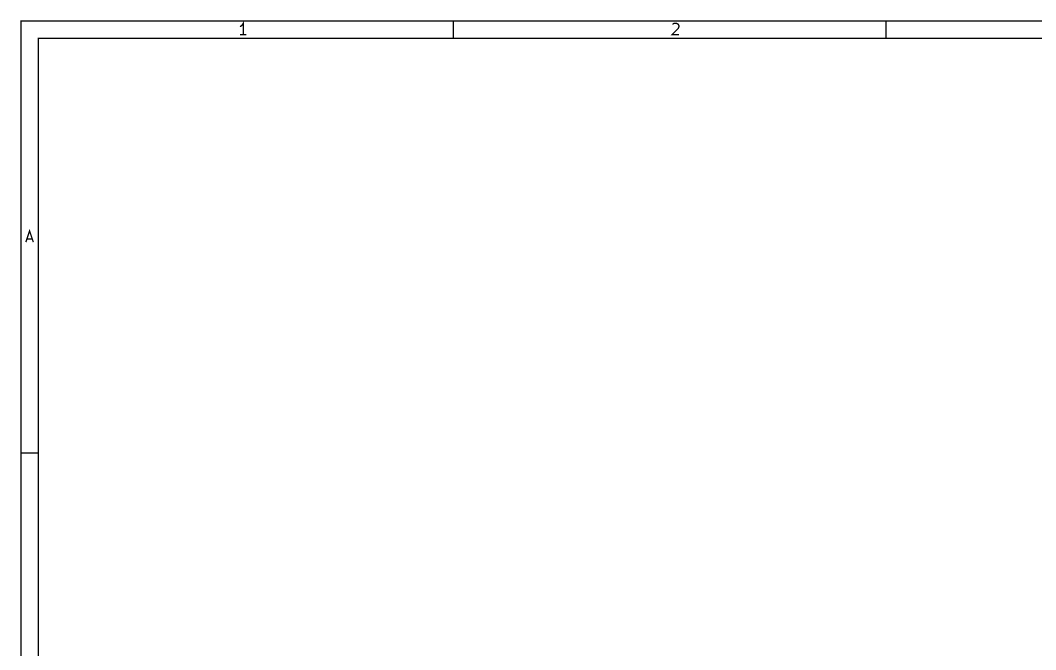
# Model space of a CAD drawing. Extents: x 0.4 to 7.9, y 0.4 to 11.3.
# Drawn here: x 0.391 to 5.012, y 8.437 to 11.304 of the extents above; entities that cross this region are included whole.
import ezdxf

# ---------------------------------------------------------------- set-up
doc = ezdxf.new("R2010")
doc.units = 0
doc.layers.get('0').update_dxf_attribs({"linetype": 'CONTINUOUS'})

msp = doc.modelspace()

# ---------------------------------------------------------------- linework, layer by layer
at = {"color": 0, "const_width": 0.005906}
for points in [[(0.393718, 11.3007), (7.87429, 11.3007), (7.87429, 0.395128), (0.393718, 0.395128), (0.393718, 11.3007)], [(0.472439, 11.222), (7.79557, 11.222), (7.79557, 0.473904), (0.472439, 0.473904), (0.472439, 11.222)]]:
    msp.add_lwpolyline(points, close=True, dxfattribs=at)
for points in [[(1.40522, 11.2382), (1.40522, 11.2894), (1.40039, 11.2821), (1.39551, 11.2772), (1.39063, 11.2748)], [(2.36219, 11.2221), (2.36219, 11.3007)], [(3.3591, 11.2846), (3.36149, 11.2871), (3.36637, 11.2894), (3.37858, 11.2894), (3.38351, 11.2871), (3.3859, 11.2846), (3.3884, 11.2797), (3.3884, 11.2748), (3.3859, 11.2675), (3.35672, 11.2382), (3.3884, 11.2382)], [(4.33068, 11.2221), (4.33068, 11.3007)], [(1.41992, 11.2382), (1.39063, 11.2382)], [(0.416015, 10.2933), (0.432997, 10.3446), (0.450087, 10.2933)], [(0.42079, 10.3081), (0.445204, 10.3081)], [(0.393718, 9.33225), (0.472385, 9.33225)]]:
    msp.add_lwpolyline(points, dxfattribs=at)

doc.saveas('drawing.dxf')
